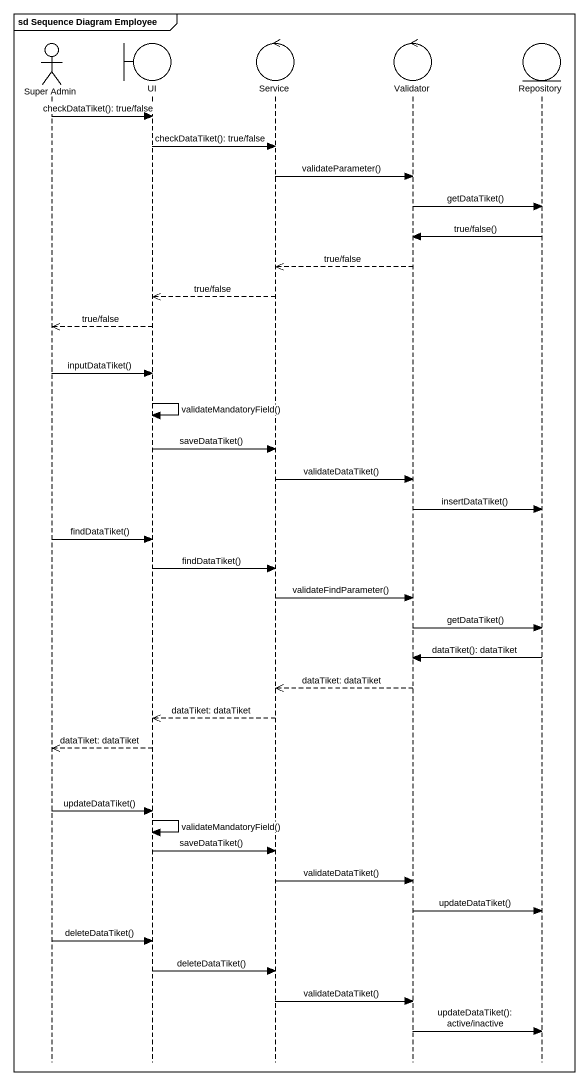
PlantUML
@startuml
mainframe sd Sequence Diagram Employee
hide footbox
actor "Super Admin" as Super_Admin
boundary UI
control Service
control Validator
entity Repository

Super_Admin -> UI : checkDataTiket(): true/false
UI -> Service : checkDataTiket(): true/false
Service -> Validator : validateParameter()
Validator -> Repository : getDataTiket()
Repository -> Validator : true/false()
Validator -->> Service : true/false
Service -->> UI : true/false
UI -->> Super_Admin : true/false
Super_Admin -> UI : inputDataTiket()
UI -> UI : validateMandatoryField()
UI -> Service : saveDataTiket()
Service -> Validator : validateDataTiket()
Validator -> Repository : insertDataTiket()
Super_Admin -> UI : findDataTiket()
UI -> Service : findDataTiket()
Service -> Validator : validateFindParameter()
Validator -> Repository : getDataTiket()
Repository -> Validator : dataTiket(): dataTiket
Validator -->> Service : dataTiket: dataTiket
Service -->> UI : dataTiket: dataTiket
UI -->> Super_Admin : dataTiket: dataTiket
Super_Admin -> UI : updateDataTiket()
UI -> UI : validateMandatoryField()
UI -> Service : saveDataTiket()
Service -> Validator : validateDataTiket()
Validator -> Repository : updateDataTiket()
Super_Admin -> UI : deleteDataTiket()
UI -> Service : deleteDataTiket()
Service -> Validator : validateDataTiket()
Validator -> Repository : updateDataTiket(): active/inactive
@enduml
